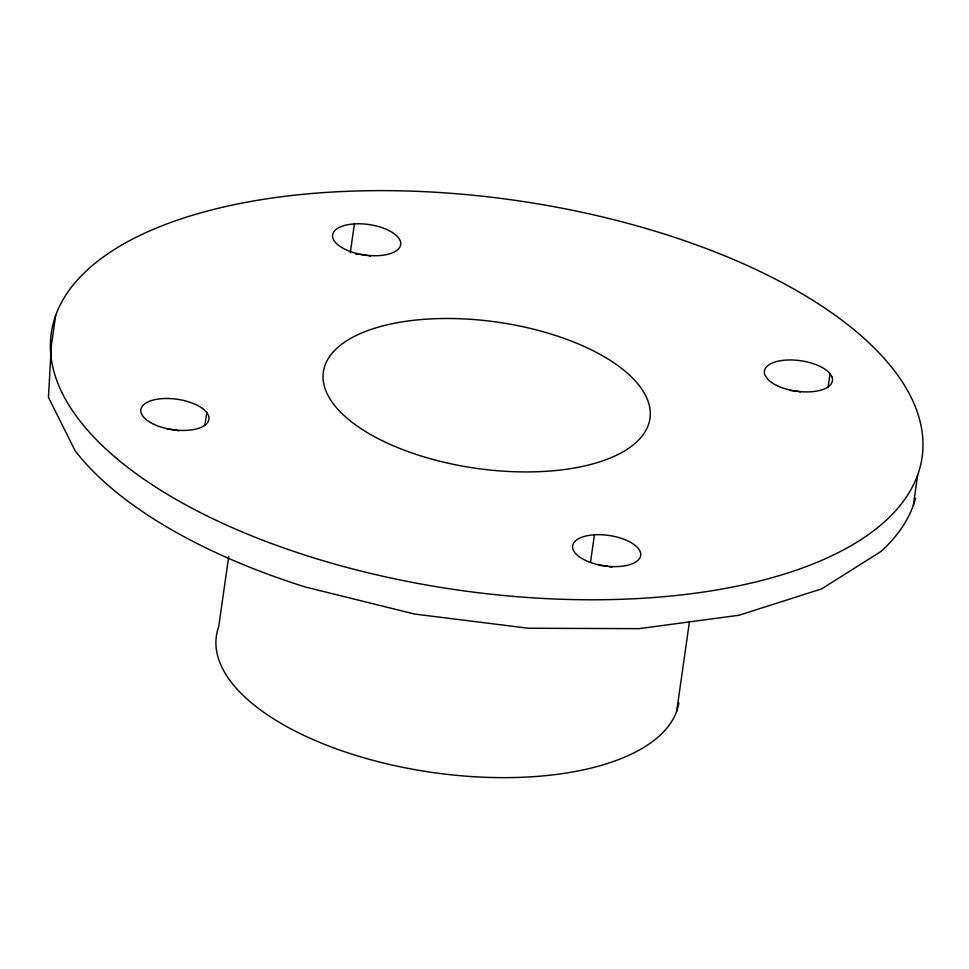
<?xml version="1.0" encoding="UTF-8"?>
<svg xmlns="http://www.w3.org/2000/svg" width="969" height="969" viewBox="0 0 969 969"><rect width="100%" height="100%" fill="white"/><g stroke="black" fill="none" stroke-linecap="round" stroke-linejoin="round"><path stroke-width="1.45" d="M55.657 315.494L51.321 345.909L48.45 397.387L75.146 450.791A439.829 196.937 8.1 0 0 305.247 586.984L414.49 614.031L528.347 628.251L639.08 628.651L739.129 615.218L821.676 588.861L881.1 551.385A439.829 196.937 8.1 0 0 915.572 498.284M204.871 425.548L206.724 412.515M228.72 556.448L218.728 626.616A233.65 104.616 8.1 0 0 421.127 770.718A233.65 104.616 8.1 0 0 678.869 702.925M350.293 252.873L354.412 223.9A34.363 15.383 8.1 0 1 400.33 245.993A34.363 15.383 8.1 0 1 345.23 249.396A34.363 15.383 8.1 0 1 354.412 223.9M590.509 562.311L594.421 534.791A34.363 15.383 8.1 0 1 640.339 556.872A34.363 15.383 8.1 0 1 585.24 560.288A34.363 15.383 8.1 0 1 594.421 534.791M676.677 711.319L689.431 621.735M828.12 387.019L829.973 373.986M913.343 505.333L917.679 474.919A439.829 196.937 8.1 0 0 329.92 192.177A439.829 196.937 8.1 0 0 212.393 518.512A439.829 196.937 8.1 0 0 917.679 474.919M166.983 429.061A34.363 15.383 8.1 0 1 178.793 430.769M598.745 565.242A34.363 15.383 8.1 0 1 607.648 566.344M609.101 566.635A34.363 15.383 8.1 0 1 611.996 567.289M790.026 390.495A34.363 15.383 8.1 0 1 800.394 391.827M355.805 254.217A34.363 15.383 8.1 0 1 358.736 254.35M360.202 254.459A34.363 15.383 8.1 0 1 366.161 255.198M367.626 255.465A34.363 15.383 8.1 0 1 370.533 256.058M831.777 376.529L828.834 372.375A34.363 15.383 8.1 0 0 787.131 360.02A34.363 15.383 8.1 0 0 765.062 375.342L768.005 379.497A34.363 15.383 8.1 0 0 809.709 391.851A34.363 15.383 8.1 0 0 831.777 376.529M153.477 424.107A34.363 15.383 8.1 0 0 208.577 420.703A34.363 15.383 8.1 0 0 162.659 398.61A34.363 15.383 8.1 0 0 153.477 424.107M383.809 441.452A164.936 73.85 8.1 0 0 648.297 425.1A164.936 73.85 8.1 0 0 427.886 319.067A164.936 73.85 8.1 0 0 383.809 441.452"/></g></svg>
